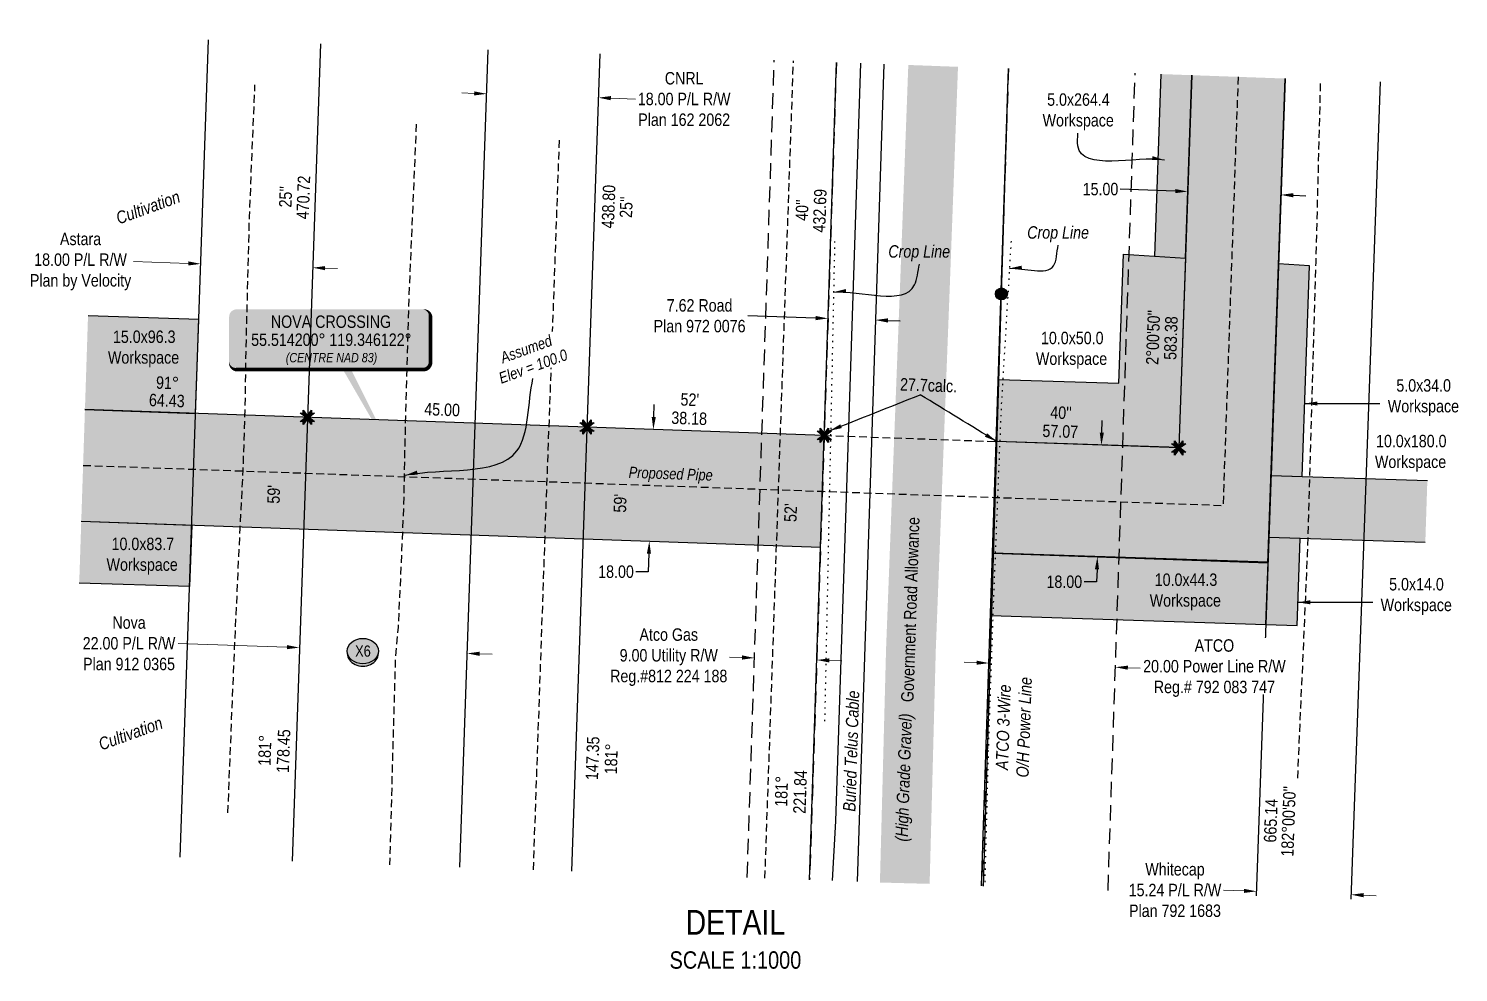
# Model space of a CAD drawing. Extents: x 348563 to 356787, y 6145683 to 6156014.
# Drawn here: x 351005 to 352155, y 6145697 to 6146456 of the extents above; entities that cross this region are included whole.
import ezdxf
from ezdxf.enums import TextEntityAlignment as Align

# ---------------------------------------------------------------- set-up
doc = ezdxf.new("R2010")
doc.units = 0
doc.header["$LTSCALE"] = 5
doc.header["$PDMODE"] = 34
doc.header["$PDSIZE"] = 0.03
for name, pattern in [('foc-FLOWLINE', [3.75, 2.5, -1.25]), ('foc-TIELINE', [1.875, 1.25, -0.625]), ('foc-TOPO', [1, 0.2, -0.8]), ('POWERLINE5', [7.8, 2.4, -0.6, 0.6, -0.6, 0.6, -0.6, 2.4]), ('UG_PIPE', [1.875, 1.25, -0.625])]:
    doc.linetypes.add(name, pattern=pattern)
doc.layers.get('Defpoints').update_dxf_attribs({"color": 9})
for name, color, linetype in [('AS-PIPE-UG', 44, 'UG_PIPE'), ('AS-POWER', 104, 'foc-POWER'), ('AS-POWER-EXISTING', 72, 'POWERLINE5'), ('AS-ROADS', 254, 'Continuous'), ('AS-TELEPHONE-T', 224, 'Continuous'), ('AS-TELUS', 224, 'foc-TEL'), ('C-RW', 13, 'Continuous'), ('DETAIL-T', 7, 'Continuous'), ('F-EZE', 190, 'foc-FLOWLINE'), ('F-RW', 190, 'Continuous'), ('L-BD', 7, 'Continuous'), ('L-MON', 1, 'Continuous'), ('L-ROAD-T', 7, 'Continuous'), ('L-SEC', 7, 'Continuous'), ('L-TIE', 7, 'foc-TIELINE'), ('L-TITLEDB', 4, 'Continuous'), ('L-TITLEDB-T', 4, 'Continuous'), ('P-CROSSINGS', 250, 'Continuous'), ('P-PROPOSED', 10, 'Continuous'), ('P-PROPOSED-H', 21, 'Continuous'), ('P-TEMP-BLUE', 146, 'Continuous'), ('P-TEMP-BLUE-T', 146, 'Continuous'), ('P-TEMP-BLUE2', 146, 'Continuous'), ('P-TXT', 4, 'Continuous'), ('T-GENERAL', 48, 'foc-TOPO')]:
    doc.layers.add(name, color=color, linetype=linetype)
for name, color, linetype, lineweight in [('C-RW-T', 13, 'Continuous', 9), ('F-EZE-T', 190, 'Continuous', 9), ('F-RW-T', 190, 'Continuous', 9), ('T-TEXT', 48, 'Continuous', 18)]:
    doc.layers.add(name, color=color, linetype=linetype, lineweight=lineweight)
doc.layers.add('P-TEMP-BLUE-H', color=7, linetype='Continuous', true_color=0x99e6ff)
doc.styles.add('80', font='ARIALN.TTF', dxfattribs={"height": 10})
doc.styles.add('80CG', font='ARIALN.TTF', dxfattribs={"height": 10})
doc.styles.add('80L', font='ARIALN.TTF', dxfattribs={"height": 10})
doc.styles.add('80LS', font='ARIALNI.TTF', dxfattribs={"height": 10})
doc.styles.add('Crossing', font='ARIALN.TTF', dxfattribs={"height": 10})
doc.styles.add('foc-LtypeFont', font='ARIALN.TTF', dxfattribs={"height": 7.35})
doc.linetypes.add('foc-POWER', pattern='A,6,-1,["P",foc-LtypeFont,S=0.2,R=0,X=-0.625,Y=-0.75],-1.24,4', length=12.24)
doc.linetypes.add('foc-POWER-NOLINE', pattern='A,0,-4,["P",foc-LtypeFont,S=0.2,R=0,X=-0.625,Y=-0.75],-8.24', length=12.24)
doc.linetypes.add('foc-TEL', pattern='A,2,-1,["T",foc-LtypeFont,S=0.2,R=0,X=-0.425,Y=-0.75],-1.24,8', length=12.24)
doc.dimstyles.new('Compass 5 000', dxfattribs={"dimscale": 5, "dimtxt": 9, "dimasz": 2, "dimexe": 0.2, "dimexo": 0.0625, "dimgap": 0.5, "dimtad": 0, "dimtih": 1, "dimtoh": 1, "dimzin": 0, "dimdsep": 46, "dimtxsty": '80CG', "dimcen": 0.1, "dimse1": 1, "dimse2": 1, "dimclrd": 256, "dimclrt": 256, "dimaunit": 1, "dimadec": 4, "dimazin": 0, "dimtfac": 0.06, "dimtofl": 0, "dimtmove": 0, "dimatfit": 1, "dimfxl": 0.2, "dimtolj": 1, "dimtzin": 0, "dimlwd": -1, "dimarcsym": 0})

# ---------------------------------------------------------------- blocks, each defined once
blk = doc.blocks.new('*D682')
at = {"layer": 'Defpoints', "color": 0, "transparency": 16777216}
for p in [(351143.9, 6146266.8), (351143.3, 6146247.5), (351233.2, 6146244.4)]:
    blk.add_point(p, dxfattribs=at)
at = {"layer": 'F-RW-T', "transparency": 16777216}
for p, q in [((351133.9, 6146267.2), (351089.9, 6146268.7)), ((351243.9, 6146263.4), (351253.8, 6146263))]:
    blk.add_line(p, q, dxfattribs=at)
for points in [[(351134, 6146268.8), (351133.9, 6146265.5), (351143.9, 6146266.8)], [(351243.9, 6146265), (351243.8, 6146261.7), (351233.9, 6146263.7)]]:
    blk.add_solid(points, dxfattribs=at)
at = {"layer": 'F-RW-T', "transparency": 16777216, "insert": (351047.2, 6146268.7), "char_height": 10, "attachment_point": 5, "style": '80CG', "bg_fill": 3, "box_fill_scale": 1.1, "bg_fill_color": 256, "bg_fill_true_color": 13158600, "bg_fill_transparency": 0}
blk.add_mtext('\\A1;Astara\\P18.00 P/L R/W\\PPlan by Velocity', dxfattribs=at)
blk = doc.blocks.new('*D683')
at = {"layer": 'Defpoints', "color": 0, "transparency": 16777216}
for p in [(351239.2, 6146417.2), (351374.1, 6146412.6), (351223.2, 6145958.1)]:
    blk.add_point(p, dxfattribs=at)
at = {"layer": 'F-RW-T', "transparency": 16777216}
for p, q in [((351213.2, 6145958.5), (351125.7, 6145961.5)), ((351368.1, 6145953.1), (351378.1, 6145952.8))]:
    blk.add_line(p, q, dxfattribs=at)
for points in [[(351213.3, 6145960.1), (351213.2, 6145956.8), (351223.2, 6145958.1)], [(351368.2, 6145954.8), (351368.1, 6145951.4), (351358.1, 6145953.4)]]:
    blk.add_solid(points, dxfattribs=at)
at = {"layer": 'F-RW-T', "transparency": 16777216, "insert": (351086.2, 6145961.5), "char_height": 10, "attachment_point": 5, "style": '80CG'}
blk.add_mtext('\\A1;Nova\\P22.00 P/L R/W\\PPlan 912 0365', dxfattribs=at)
blk = doc.blocks.new('*D684')
at = {"layer": 'C-RW-T', "transparency": 16777216}
for p, q in [((351363.8, 6146403.9), (351353.8, 6146404.3)), ((351473.7, 6146400.1), (351493.5, 6146399.4))]:
    blk.add_line(p, q, dxfattribs=at)
for points in [[(351363.8, 6146405.6), (351363.7, 6146402.3), (351373.8, 6146403.6)], [(351473.7, 6146401.8), (351473.6, 6146398.4), (351463.7, 6146400.5)]]:
    blk.add_solid(points, dxfattribs=at)
at = {"layer": 'Defpoints', "color": 0, "transparency": 16777216}
for p in [(351375.1, 6146443.3), (351465.1, 6146440.2), (351463.7, 6146400.5)]:
    blk.add_point(p, dxfattribs=at)
at = {"layer": 'C-RW-T', "transparency": 16777216, "insert": (351532.6, 6146399.4), "char_height": 10, "attachment_point": 5, "style": '80CG'}
blk.add_mtext('\\A1;CNRL\\P18.00 P/L R/W\\PPlan 162 2062', dxfattribs=at)
blk = doc.blocks.new('*D685')
at = {"layer": 'Defpoints', "color": 0, "transparency": 16777216}
for p in [(351589.1, 6145949.8), (351588, 6145916.3), (351638.2, 6145914.7)]:
    blk.add_point(p, dxfattribs=at)
at = {"layer": 'F-EZE-T', "transparency": 16777216}
for p, q in [((351579.1, 6145950.1), (351569.1, 6145950.4)), ((351649.3, 6145947.8), (351659.3, 6145947.4))]:
    blk.add_line(p, q, dxfattribs=at)
for points in [[(351579.2, 6145951.8), (351579.1, 6145948.4), (351589.1, 6145949.8)], [(351649.3, 6145949.4), (351649.2, 6145946.1), (351639.3, 6145948.1)]]:
    blk.add_solid(points, dxfattribs=at)
at = {"layer": 'F-EZE-T', "transparency": 16777216, "insert": (351520.2, 6145950.4), "char_height": 10, "attachment_point": 5, "style": '80CG'}
blk.add_mtext('\\A1;Atco Gas\\P9.00 Utility R/W\\PReg.#812 224 188', dxfattribs=at)
blk = doc.blocks.new('*D686')
at = {"layer": 'Defpoints', "color": 0, "transparency": 16777216}
for p in [(351993.5, 6145782.5), (352069.7, 6145779.7), (352069, 6145759.3)]:
    blk.add_point(p, dxfattribs=at)
at = {"layer": 'F-RW-T', "transparency": 16777216}
for p, q in [((351982.8, 6145762.4), (351966.4, 6145763)), ((352079, 6145758.9), (352089, 6145758.5))]:
    blk.add_line(p, q, dxfattribs=at)
for points in [[(351982.8, 6145764), (351982.7, 6145760.7), (351992.8, 6145762)], [(352079, 6145760.6), (352078.9, 6145757.2), (352069, 6145759.3)]]:
    blk.add_solid(points, dxfattribs=at)
at = {"layer": 'F-RW-T', "transparency": 16777216, "insert": (351927.3, 6145763), "char_height": 10, "attachment_point": 5, "style": '80CG'}
blk.add_mtext('\\A1;Whitecap\\P15.24 P/L R/W\\PPlan 792 1683', dxfattribs=at)
blk = doc.blocks.new('*D687')
at = {"layer": 'Defpoints', "color": 0, "transparency": 16777216}
for p in [(351648.7, 6146236), (351686.8, 6146234.7), (351648.3, 6146222.9)]:
    blk.add_point(p, dxfattribs=at)
at = {"layer": 'L-TITLEDB-T', "transparency": 16777216}
for p, q in [((351638.3, 6146223.2), (351583.8, 6146225)), ((351696.4, 6146221.3), (351706.4, 6146221))]:
    blk.add_line(p, q, dxfattribs=at)
for points in [[(351638.3, 6146224.9), (351638.2, 6146221.5), (351648.3, 6146222.9)], [(351696.5, 6146223), (351696.4, 6146219.6), (351686.4, 6146221.6)]]:
    blk.add_solid(points, dxfattribs=at)
at = {"layer": 'L-TITLEDB-T', "transparency": 16777216, "insert": (351545, 6146225), "char_height": 10, "attachment_point": 5, "style": '80CG'}
blk.add_mtext('\\A1;7.62 Road\\PPlan 972 0076', dxfattribs=at)
blk = doc.blocks.new('POWERPOLE')
h = blk.add_hatch(color=255)
edge = h.paths.add_edge_path()
edge.add_arc((0, 0), 0.96, 0, 360)
at = {"linetype": 'Continuous'}
for p, q in [((0.68, -0.68), (-0.68, 0.68)), ((-0.68, -0.68), (0.68, 0.68))]:
    blk.add_line(p, q, dxfattribs=at)
blk.add_circle((0, 0), 0.96, dxfattribs=at)
blk = doc.blocks.new('*D690')
at = {"layer": 'Defpoints', "color": 0, "transparency": 16777216}
for p in [(351879.4, 6145942.3), (351772.8, 6145797.3), (351874.5, 6145794)]:
    blk.add_point(p, dxfattribs=at)
at = {"layer": 'F-RW-T', "transparency": 16777216}
for p, q in [((351767.7, 6145946), (351757.7, 6145946.3)), ((351889.4, 6145941.9), (351899.4, 6145941.6))]:
    blk.add_line(p, q, dxfattribs=at)
for points in [[(351767.8, 6145947.6), (351767.7, 6145944.3), (351777.7, 6145945.6)], [(351889.5, 6145943.6), (351889.3, 6145940.3), (351879.4, 6145942.3)]]:
    blk.add_solid(points, dxfattribs=at)
at = {"layer": 'F-RW-T', "transparency": 16777216, "insert": (351959, 6145941.6), "char_height": 10, "attachment_point": 5, "style": '80CG', "bg_fill": 3, "box_fill_scale": 1.1, "bg_fill_color": 256, "bg_fill_true_color": 13158600, "bg_fill_transparency": 0}
blk.add_mtext('\\A1;ATCO\\P20.00 Power Line R/W\\PReg.# 792 083 747', dxfattribs=at)
blk = doc.blocks.new('TEMP')
h = blk.add_hatch(color=255)
h.dxf.hatch_style = 1
h.paths.add_polyline_path([(0, 0.25), (-0.67, 1.15), (-0.67, 0.67), (-1.15, 0.67), (-0.25, 0), (-1.15, -0.67), (-0.67, -0.67), (-0.67, -1.15), (0, -0.25), (0.67, -1.15), (0.67, -0.67), (1.15, -0.67), (0.25, 0), (1.15, 0.67), (0.67, 0.67), (0.67, 1.15)])
h.paths.add_polyline_path([(0.57, 0.85), (0.57, 0.57), (0.85, 0.57), (0.08, 0), (0.85, -0.57), (0.57, -0.57), (0.57, -0.85), (0, -0.08), (-0.57, -0.85), (-0.57, -0.57), (-0.85, -0.57), (-0.08, 0), (-0.85, 0.57), (-0.57, 0.57), (-0.57, 0.85), (0, 0.08)], flags=16)
h = blk.add_hatch(color=1)
h.dxf.hatch_style = 1
h.paths.add_polyline_path([(0, 0.08), (-0.57, 0.85), (-0.57, 0.57), (-0.85, 0.57), (-0.08, 0), (-0.85, -0.57), (-0.57, -0.57), (-0.57, -0.85), (0, -0.08), (0.57, -0.85), (0.57, -0.57), (0.85, -0.57), (0.08, 0), (0.85, 0.57), (0.57, 0.57), (0.57, 0.85)])
at = {"color": 1}
for p, q in [((-0.08, 0), (0.08, 0)), ((0, 0.08), (0, -0.08))]:
    blk.add_line(p, q, dxfattribs=at)
at = {"color": 255, "flags": 128}
blk.add_lwpolyline([(-0.25, 0), (-1.15, 0.67), (-0.67, 0.67), (-0.67, 1.15), (0, 0.25), (0.67, 1.15), (0.67, 0.67), (1.15, 0.67), (0.25, 0), (1.15, -0.67), (0.67, -0.67), (0.67, -1.15), (0, -0.25), (-0.67, -1.15), (-0.67, -0.67), (-1.15, -0.67)], close=True, dxfattribs=at)
at = {"color": 1, "flags": 128}
blk.add_lwpolyline([(-0.08, 0), (-0.85, 0.57), (-0.57, 0.57), (-0.57, 0.85), (0, 0.08), (0.57, 0.85), (0.57, 0.57), (0.85, 0.57), (0.08, 0), (0.85, -0.57), (0.57, -0.57), (0.57, -0.85), (0, -0.08), (-0.57, -0.85), (-0.57, -0.57), (-0.85, -0.57)], close=True, dxfattribs=at)
blk = doc.blocks.new('*D688')
at = {"layer": 'Defpoints', "color": 0, "transparency": 16777216}
for p in [(351865.2, 6146121), (351862, 6146031.1), (351864.9, 6146031)]:
    blk.add_point(p, dxfattribs=at)
at = {"layer": 'P-TXT', "transparency": 16777216}
for p, q in [((351868.4, 6146130.9), (351868.8, 6146140.9)), ((351864.6, 6146021), (351864.2, 6146011)), ((351864.2, 6146011), (351854.2, 6146011))]:
    blk.add_line(p, q, dxfattribs=at)
for points in [[(351866.8, 6146131), (351870.1, 6146130.9), (351868.1, 6146120.9)], [(351862.9, 6146021.1), (351866.2, 6146021), (351864.9, 6146031)]]:
    blk.add_solid(points, dxfattribs=at)
at = {"layer": 'P-TXT', "transparency": 16777216, "insert": (351838.3, 6146011), "char_height": 10, "attachment_point": 5, "style": '80CG'}
blk.add_mtext('\\A1;18.00', dxfattribs=at)
blk = doc.blocks.new('*D689')
at = {"layer": 'Defpoints', "color": 0, "transparency": 16777216}
for p in [(351937.6, 6146325), (351937.7, 6146329), (352012.6, 6146326.4)]:
    blk.add_point(p, dxfattribs=at)
at = {"layer": 'P-TXT', "transparency": 16777216}
for p, q in [((351927.6, 6146325.3), (351883.3, 6146326.9)), ((352022.5, 6146322), (352032.5, 6146321.6))]:
    blk.add_line(p, q, dxfattribs=at)
for points in [[(351927.6, 6146327), (351927.5, 6146323.7), (351937.6, 6146325)], [(352022.5, 6146323.7), (352022.4, 6146320.3), (352012.5, 6146322.3)]]:
    blk.add_solid(points, dxfattribs=at)
at = {"layer": 'P-TXT', "transparency": 16777216, "insert": (351867.4, 6146326.9), "char_height": 10, "attachment_point": 5, "style": '80CG'}
blk.add_mtext('\\A1;15.00', dxfattribs=at)
blk = doc.blocks.new('*D691')
at = {"layer": 'Defpoints', "color": 0, "transparency": 16777216}
for p in [(351480.7, 6146134.6), (351477.5, 6146044.6), (351504.6, 6146043.7)]:
    blk.add_point(p, dxfattribs=at)
at = {"layer": 'P-TXT', "transparency": 16777216}
for p, q in [((351508.1, 6146143.6), (351508.5, 6146153.6)), ((351504.3, 6146033.7), (351503.7, 6146019.1)), ((351503.7, 6146019.1), (351493.7, 6146019.1))]:
    blk.add_line(p, q, dxfattribs=at)
for points in [[(351506.5, 6146143.7), (351509.8, 6146143.5), (351507.8, 6146133.6)], [(351502.6, 6146033.8), (351505.9, 6146033.6), (351504.6, 6146043.7)]]:
    blk.add_solid(points, dxfattribs=at)
at = {"layer": 'P-TXT', "transparency": 16777216, "insert": (351477.8, 6146019.1), "char_height": 10, "attachment_point": 5, "style": '80CG'}
blk.add_mtext('\\A1;18.00', dxfattribs=at)
blk = doc.blocks.new('xing2')
h = blk.add_hatch(color=50)
h.dxf.hatch_style = 1
edge = h.paths.add_edge_path()
edge.add_ellipse((0, 0), major_axis=(-12.5, 0), ratio=0.816297, start_angle=0, end_angle=360)
h = blk.add_hatch(color=250)
h.dxf.hatch_style = 1
edge = h.paths.add_edge_path()
edge.add_ellipse((0, -2), major_axis=(-12.5, 0), ratio=0.816297, start_angle=0, end_angle=180)
edge.add_line((12.5, -2), (12.5, 0))
edge.add_ellipse((0, 0), major_axis=(-12.5, 0), ratio=0.816297, start_angle=0, end_angle=180, ccw=False)
edge.add_line((-12.5, 0), (-12.5, -2))
at = {"color": 250}
blk.add_ellipse((0, 0), major_axis=(-12.5, 0), ratio=0.816297, dxfattribs=at)
blk.add_ellipse((0, -2), major_axis=(-12.5, 0), ratio=0.816297, start_param=0, end_param=3.141593, dxfattribs=at)
at = {"color": 250, "style": 'Crossing'}
blk.add_attdef('CROSSING', text='', height=9, dxfattribs=at).set_placement((0.1, 0), align=Align.MIDDLE_CENTER)
at = {"color": 250, "style": 'Crossing', "flags": 1}
for tag, p in [('OWNER', (0.1, -12.5)), ('DESCRIPTION', (0.1, -25.8)), ('LOCATION', (0.1, -39.3)), ('DWG_REF', (0.1, -52.8))]:
    blk.add_attdef(tag, text='', height=9, dxfattribs=at).set_placement(p, align=Align.MIDDLE_CENTER)
blk = doc.blocks.new('*U692')
h = blk.add_hatch(color=255)
edge = h.paths.add_edge_path()
edge.add_line((-76, -24), (74, -24))
edge.add_arc((74, -18), 6, 270, 360)
edge.add_line((80, -18), (80, 18.5))
edge.add_arc((74, 18.5), 6, 0, 90)
edge.add_line((74, 24.5), (-76, 24.5))
edge.add_arc((-76, 18.5), 6, 90, 180)
edge.add_line((-82, 18.5), (-82, -18))
edge.add_arc((-76, -18), 6, 180, 270)
at = {"color": 14, "flags": 128}
blk.add_lwpolyline([(-76, -24, 3, 3, 0), (74, -24, 3, 3, 0.414214), (80, -18, 3, 3, 0), (80, 18.5, 3, 0, 0.414214), (74, 24.5, 0, 0, 0), (-76, 24.5, 0, 0, 0.414214), (-82, 18.5, 0, 0, 0), (-82, -18, 0, 3, 0.414214)], format="xyseb", close=True, dxfattribs=at)
blk.add_lwpolyline([(58.2, -108.1, 0, 7.5, 0), (0, 0, 0, 0, 0)], format="xyseb", dxfattribs=at)
at = {"color": 14, "insert": (-36.8, -10.6), "char_height": 7.5, "attachment_point": 1, "style": '80L'}
blk.add_mtext_dynamic_manual_height_columns('\\pi0.40073;{\\fArial Narrow|b0|i1|c0|p34;(CENTRE NAD 83)}', width=73.075, gutter_width=45, heights=[0], dxfattribs=at)
at = {"color": 14, "style": '80'}
for p in [(-36, 9.6), (-64.1, -4.1)]:
    blk.add_attdef('ENTER_TEXT_001', p, '', height=10, dxfattribs=at)

msp = doc.modelspace()

# ---------------------------------------------------------------- hatches: boundary and pattern name
at = {"layer": 'P-PROPOSED-H'}
h = msp.add_hatch(color=256, dxfattribs=at)
h.dxf.hatch_style = 1
h.paths.add_polyline_path([(352015.783, 6146415.895), (351940.85, 6146418.589), (351930.31, 6146118.755), (351783.843, 6146123.904), (351780.894, 6146033.975), (352002.083, 6146026.199)])
h = msp.add_hatch(color=256, dxfattribs=at)
h.dxf.hatch_style = 1
h.paths.add_polyline_path([(351645.2, 6146128.778), (351050.737, 6146149.675), (351047.777, 6146059.747), (351642.251, 6146038.849)])
at = {"layer": 'P-TEMP-BLUE-H'}
h = msp.add_hatch(color=256, dxfattribs=at)
h.dxf.hatch_style = 1
h.paths.add_polyline_path([(351940.935, 6146418.586), (351915.957, 6146419.485), (351910.809, 6146273.045), (351935.764, 6146271.502)])
h = msp.add_hatch(color=256, dxfattribs=at)
h.dxf.hatch_style = 1
h.paths.add_polyline_path([(351935.764, 6146271.502), (351910.809, 6146273.045), (351885.854, 6146274.588), (351882.202, 6146170.693), (351785.481, 6146173.864), (351783.843, 6146123.904), (351930.407, 6146119.099)])
h = msp.add_hatch(color=256, dxfattribs=at)
h.dxf.hatch_style = 1
h.paths.add_polyline_path([(352035.584, 6146265.33), (352010.629, 6146266.873), (352004.645, 6146096.659), (352029.625, 6146095.84)])
h = msp.add_hatch(color=256, dxfattribs=at)
h.dxf.hatch_style = 1
h.paths.add_polyline_path([(351142.378, 6146222.027), (351053.214, 6146224.961), (351050.737, 6146149.675), (351139.755, 6146146.546)])
h = msp.add_hatch(color=256, dxfattribs=at)
h.dxf.hatch_style = 1
h.paths.add_polyline_path([(352130.229, 6146092.542), (352004.645, 6146096.659), (352002.889, 6146046.703), (352027.869, 6146045.884), (352128.592, 6146042.582)])
h = msp.add_hatch(color=256, dxfattribs=at)
h.dxf.hatch_style = 1
h.paths.add_polyline_path([(351136.63, 6146056.623), (351047.777, 6146059.747), (351046.141, 6146010.034), (351134.91, 6146007.112)])
h = msp.add_hatch(color=256, dxfattribs=at)
h.dxf.hatch_style = 1
h.paths.add_polyline_path([(352027.869, 6146045.884), (352002.889, 6146046.703), (352000.43, 6145976.763), (352025.41, 6145975.945)])
h = msp.add_hatch(color=256, dxfattribs=at)
h.dxf.hatch_style = 1
h.paths.add_polyline_path([(352002.186, 6146026.72), (351780.895, 6146033.975), (351779.257, 6145984.014), (352000.43, 6145976.763)])

# ---------------------------------------------------------------- linework, layer by layer
at = {"layer": 'AS-PIPE-UG', "flags": 128}
for points in [[(351597.567, 6145772.596), (351620.483, 6146430.11)], [(351049.358, 6146104.708), (351643.832, 6146083.809), (351782.475, 6146078.935), (351966.197, 6146072.477), (351978.316, 6146417.212)], [(351165.682, 6145825.021), (351170.687, 6145948.476), (351175.537, 6146053.816), (351177.987, 6146100.936), (351179.592, 6146150.311), (351180.357, 6146198.601), (351183.042, 6146304.516), (351187.467, 6146410.766)], [(352025.982, 6145852.961), (352033.937, 6146032.991), (352040.722, 6146267.986), (352044.476, 6146414.863)], [(351317.132, 6146379.151), (351311.157, 6146239.771), (351307.917, 6146122.116), (351306.907, 6146070.911), (351302.637, 6145974.436), (351300.322, 6145950.666), (351295.675, 6145783.453)], [(351411.39, 6145779.292), (351421.737, 6146075.036), (351426.827, 6146212.856), (351432.417, 6146368.411)]]:
    msp.add_lwpolyline(points, dxfattribs=at)
at = {"layer": 'AS-POWER', "linetype": 'foc-POWER-NOLINE', "flags": 128}
msp.add_lwpolyline([(351773.384, 6145766.274), (351787.737, 6146242.636), (351793.412, 6146423.891)], dxfattribs=at)
at = {"layer": 'AS-ROADS', "const_width": 39.99, "flags": 128}
msp.add_lwpolyline([(351710.01, 6145768.553), (351714.942, 6145956.421), (351726.132, 6146247.071), (351732.829, 6146426.07)], dxfattribs=at)
at = {"layer": 'AS-TELUS', "flags": 128}
msp.add_lwpolyline([(351651.96, 6145770.64), (351654.528, 6145818.507), (351674.8, 6146428.157)], dxfattribs=at)
at = {"layer": 'C-RW', "flags": 128}
for points in [[(351352.146, 6145781.422), (351374.993, 6146438.938)], [(351464.912, 6146435.705), (351442.065, 6145778.188)]]:
    msp.add_lwpolyline(points, dxfattribs=at)
at = {"layer": 'F-EZE', "flags": 128}
for points in [[(351583.291, 6145773.11), (351605.057, 6146430.665)], [(351655.04, 6146428.868), (351633.479, 6145771.305)], [(351793.375, 6146423.893), (351771.737, 6145766.333)], [(351873.458, 6145762.675), (351895.224, 6146420.23)]]:
    msp.add_lwpolyline(points, dxfattribs=at)
at = {"layer": 'F-RW', "flags": 128}
for points in [[(351127.349, 6145789.506), (351150.196, 6146447.023)], [(351240.115, 6146443.789), (351217.268, 6145786.273)], [(351240.115, 6146443.789), (351217.268, 6145786.273)], [(351352.146, 6145781.422), (351374.993, 6146438.938)], [(352015.783, 6146415.895), (351992.669, 6145758.388)], [(352068.841, 6145755.649), (352092.485, 6146413.136)]]:
    msp.add_lwpolyline(points, dxfattribs=at)
at = {"layer": 'L-SEC'}
for p, q in [((351693.169, 6146427.496), (351671.608, 6145769.934)), ((351771.784, 6145766.331), (351793.412, 6146423.891))]:
    msp.add_line(p, q, dxfattribs=at)
at = {"layer": 'L-TIE'}
msp.add_line((351645.2, 6146128.778), (351783.843, 6146123.904), dxfattribs=at)
at = {"layer": 'L-TITLEDB', "flags": 128}
msp.add_lwpolyline([(351633.479, 6145771.305), (351655.04, 6146428.868)], dxfattribs=at)
at = {"layer": 'P-PROPOSED', "flags": 128}
for points in [[(351940.85, 6146418.589), (351930.31, 6146118.755), (351783.843, 6146123.904), (351780.894, 6146033.975), (352002.083, 6146026.199), (352015.783, 6146415.895)], [(351047.777, 6146059.747), (351642.251, 6146038.849), (351645.2, 6146128.778), (351050.737, 6146149.675)]]:
    msp.add_lwpolyline(points, dxfattribs=at)
at = {"layer": 'P-TEMP-BLUE', "flags": 128}
msp.add_lwpolyline([(351047.777, 6146059.747), (351136.63, 6146056.623), (351134.91, 6146007.112), (351046.141, 6146010.034)], dxfattribs=at)
at = {"layer": 'P-TEMP-BLUE2', "flags": 128}
for points in [[(351915.957, 6146419.485), (351910.809, 6146273.045), (351935.764, 6146271.502), (351940.935, 6146418.586)], [(352128.592, 6146042.582), (352002.889, 6146046.703), (352004.645, 6146096.659), (352130.229, 6146092.542)]]:
    msp.add_lwpolyline(points, dxfattribs=at)
msp.add_lwpolyline([(351785.481, 6146173.864), (351882.202, 6146170.693), (351885.854, 6146274.588), (351935.764, 6146271.502), (351930.407, 6146119.099), (351783.843, 6146123.904)], close=True, dxfattribs=at)
at = {"layer": 'P-TEMP-BLUE2'}
msp.add_lwpolyline([(352010.629, 6146266.873), (352004.645, 6146096.659), (352029.625, 6146095.84), (352035.584, 6146265.33)], close=True, dxfattribs=at)
at = {"layer": 'T-GENERAL', "flags": 128}
for points in [[(351653.602, 6146284.886), (351645.522, 6145898.266)], [(351795.457, 6146284.951), (351787.527, 6146152.251), (351781.317, 6145997.801), (351777.582, 6145890.911), (351774.208, 6145766.244)]]:
    msp.add_lwpolyline(points, dxfattribs=at)

# ---------------------------------------------------------------- block references
at = {"layer": 'AS-POWER-EXISTING', "xscale": 4.998716849999971, "yscale": 4.998716849999971, "zscale": 4.998716849999971}
msp.add_blockref('POWERPOLE', (351787.737, 6146242.636), dxfattribs=at)
at = {"layer": 'L-MON', "xscale": 4.998716849999971, "yscale": 4.998716849999971, "zscale": 4.998716849999971}
for p in [(351229.676, 6146143.385), (351454.48, 6146135.482), (351645.2, 6146128.778), (351930.31, 6146118.755)]:
    msp.add_blockref('TEMP', p, dxfattribs=at)
at = {"layer": 'P-CROSSINGS', "color": 3, "xscale": 0.99974337, "yscale": 0.99974337, "zscale": 0.99974337}
msp.add_blockref('xing2', (351274.209, 6145955.292), dxfattribs=at).add_auto_attribs({'CROSSING': 'X6'})

# ---------------------------------------------------------------- texts
at = {"layer": 'AS-POWER', "insert": (351782.87, 6145853.784), "char_height": 9.99743, "attachment_point": 1, "rotation": 88.115307, "style": '80L'}
msp.add_mtext_dynamic_manual_height_columns('\\pi6.083;{\\fArial Narrow|b0|i1|c0|p34;ATCO 3-Wire \\P\\pi0.54551;O/H Power Line}', width=80.59312, gutter_width=49.95, heights=[0], dxfattribs=at)
at = {"layer": 'AS-TELEPHONE-T', "insert": (351660.303, 6145826.008), "char_height": 9.99741, "attachment_point": 1, "rotation": 88.119677, "style": '80L'}
msp.add_mtext_dynamic_manual_height_columns('\\pi0.32342;{\\fArial Narrow|b0|i1|c0|p34;Buried Telus Cable}', width=97.25889, gutter_width=49.999, heights=[0], dxfattribs=at)
at = {"layer": 'DETAIL-T', "color": 3, "insert": (351573.817, 6145723.302), "char_height": 19.97128, "width": 190.03582, "attachment_point": 5, "style": '80CG', "bg_fill": 3, "box_fill_scale": 1.15, "bg_fill_color": 256, "bg_fill_true_color": 256, "bg_fill_transparency": 0}
msp.add_mtext('DETAIL\\P{\\H0.7x;SCALE 1:1000}', dxfattribs=at)
at = {"layer": 'L-BD', "style": '80L'}
for s, height, rotation, p in [('470.72', 9.9974, 88.0099, (351226.318, 6146320.233)), ("25''", 9.9974, 88.0099, (351212.08, 6146320.727)), ('438.80', 9.9974, 88.0099, (351471.725, 6146312.844)), ('432.69', 9.9974, 88.122, (351641.624, 6146309.521)), ("25''", 9.9974, 88.0099, (351485.963, 6146312.349)), ("40''", 9.9974, 88.122, (351627.385, 6146309.988)), ("2°00'50''", 9.9974, 87.9866, (351909.676, 6146207.628)), ('583.38', 9.9974, 87.9866, (351923.913, 6146207.127)), ('91°', 9.9974, 357.9866, (351117.083, 6146171.102)), ('27.7calc.', 9.9974, 357.9866, (351729.177, 6146169.348)), ('64.43', 9.9974, 357.9866, (351116.582, 6146156.864)), ('45.00', 9.9974, 357.9866, (351337.977, 6146149.581)), ("52'", 9.9974, 357.9866, (351537.166, 6146157.584)), ("40''", 9.9974, 357.9866, (351835.614, 6146147.093)), ('38.18', 9.9974, 357.9866, (351536.64, 6146142.597)), ('57.07', 9.9974, 357.9866, (351835.087, 6146132.106)), ("59'", 9.9974, 88.0099, (351202.513, 6146081.374)), ("59'", 9.9974, 88.0099, (351481.072, 6146074.156)), ("52'", 9.9974, 88.122, (351618.156, 6146066.65)), ('178.45', 9.9974, 88.0099, (351210.343, 6145874.872)), ('181°', 9.9974, 88.0099, (351195.356, 6145875.393)), ('147.35', 9.9974, 88.0099, (351458.904, 6145869.049)), ('181°', 9.9974, 88.0099, (351473.891, 6145868.528)), ('181°', 9.9974, 88.122, (351610.805, 6145842.468)), ('221.84', 9.9974, 88.122, (351625.793, 6145841.977)), ("182°00'50''", 9.99743, 87.9866, (352018.533, 6145818.302)), ('665.14', 9.9974, 87.9866, (352004.296, 6145818.802))]:
    msp.add_text(s, height=height, rotation=rotation, dxfattribs=at).set_placement(p, align=Align.MIDDLE)
at = {"layer": 'L-ROAD-T', "style": '80L'}
msp.add_text('Government Road Allowance', height=9.9948, rotation=88.113972, dxfattribs=at).set_placement((351714.452, 6145988.668), align=Align.MIDDLE_CENTER)
at = {"layer": 'P-TEMP-BLUE-T', "char_height": 9.99484, "attachment_point": 1, "style": '80L'}
for s, insert in [('\\pi4.2286;5.0x264.4\\P\\pi0.56063;Workspace', (351820.278, 6146403.979)), ('\\pi4.6138;10.0x50.0\\P\\pi0.56063;Workspace', (351814.922, 6146212.189)), ('\\pi7.4125;5.0x34.0\\P\\pi0.56063;Workspace', (352097.891, 6146173.996)), ('\\pi1.4299;10.0x180.0\\P\\pi0.56063;Workspace', (352087.54, 6146129.238)), ('\\pi4.6036;10.0x83.7\\P\\pi0.56063;Workspace', (351067.571, 6146046.514)), ('\\pi7.4125;5.0x14.0\\P\\pi0.56063;Workspace', (352092.113, 6146014.08))]:
    msp.add_mtext_dynamic_manual_height_columns(s, width=57.73597, gutter_width=50, heights=[0], dxfattribs=dict(at, insert=insert))
at = {"layer": 'T-TEXT', "style": '80LS'}
for s, height, rotation, p in [('Cultivation', 9.99496, 20, (351087.386, 6145889.054)), ('(High Grade Gravel)', 9.9948, 88.113972, (351709.089, 6145853.586))]:
    msp.add_text(s, height=height, rotation=rotation, dxfattribs=at).set_placement(p, align=Align.MIDDLE_CENTER)
at = {"layer": 'T-TEXT', "char_height": 9.9974, "width": 49.46657, "attachment_point": 2, "style": '80LS'}
for insert in [(351833.286, 6146297.071), (351721.611, 6146281.797)]:
    msp.add_mtext('Crop Line', dxfattribs=dict(at, insert=insert))
at = {"layer": 'T-TEXT', "insert": (351480.218, 6146103.959), "char_height": 8.99769, "attachment_point": 1, "rotation": 357.986641, "style": '80L'}
msp.add_mtext_dynamic_manual_height_columns('\\pi7.9587;{\\fArial Narrow|b0|i1|c0|p34;Proposed Pipe}', width=82.78026, gutter_width=45, heights=[0], dxfattribs=at)

# ---------------------------------------------------------------- dimensions: what is measured, and where the dimension line sits
at = {"layer": 'C-RW-T'}
dim = msp.add_linear_dim(base=(351463.687, 6146400.462), p1=(351375.145, 6146443.323), p2=(351465.068, 6146440.199), angle=358.009897, text='CNRL\\P18.00 P/L R/W\\PPlan 162 2062', dimstyle='Compass 5 000', dxfattribs=at)
dim.commit()
dim.dimension.update_dxf_attribs({"geometry": '*D684', "text_midpoint": (351532.614, 6146399.425), "dimtype": 161})
at = {"layer": 'F-EZE-T'}
dim = msp.add_linear_dim(base=(351589.139, 6145949.77), p1=(351638.179, 6145914.667), p2=(351588.032, 6145916.327), angle=178.104168, text='Atco Gas\\P9.00 Utility R/W\\PReg.#812 224 188', dimstyle='Compass 5 000', dxfattribs=at)
dim.commit()
dim.dimension.update_dxf_attribs({"geometry": '*D685', "text_midpoint": (351520.21, 6145950.432), "dimtype": 161})
at = {"layer": 'F-RW-T'}
dim = msp.add_linear_dim(base=(352068.971, 6145759.261), p1=(351993.515, 6145782.461), p2=(352069.707, 6145779.721), angle=357.940441, text='Whitecap\\P15.24 P/L R/W\\PPlan 792 1683', dimstyle='Compass 5 000', dxfattribs=at)
dim.commit()
dim.dimension.update_dxf_attribs({"geometry": '*D686', "text_midpoint": (351927.276, 6145762.951), "dimtype": 161})
at = {"layer": 'L-TITLEDB-T'}
dim = msp.add_linear_dim(base=(351648.285, 6146222.876), p1=(351686.848, 6146234.717), p2=(351648.715, 6146235.967), angle=178.121976, text='7.62 Road\\PPlan 972 0076', dimstyle='Compass 5 000', dxfattribs=at)
dim.commit()
dim.dimension.update_dxf_attribs({"geometry": '*D687', "text_midpoint": (351545.022, 6146224.992), "dimtype": 161})
at = {"layer": 'P-TXT'}
for base, p1, p2, angle, text, picture, middle in [((351937.559, 6146324.974), (352012.636, 6146326.392), (351937.702, 6146329.026), 177.986641, '15.00', '*D689', (351867.365, 6146326.882)), ((351504.613, 6146043.687), (351480.701, 6146134.56), (351477.54, 6146044.639), 267.986641, '18.00', '*D691', (351477.81, 6146019.096))]:
    dim = msp.add_linear_dim(base=base, p1=p1, p2=p2, angle=angle, text=text, dimstyle='Compass 5 000', dxfattribs=at)
    dim.commit()
    dim.dimension.update_dxf_attribs({"geometry": picture, "text_midpoint": middle, "dimtype": 161})

# ---------------------------------------------------------------- leaders
at = {"layer": 'L-BD', "path_type": 1}
for points in [[(351308.237, 6146096.682), (351398.007, 6146116.265), (351411.008, 6146174.672)], [(351649.473, 6146132.513), (351722.449, 6146161.5)], [(351783.843, 6146123.904), (351722.449, 6146161.5)]]:
    msp.add_leader(points, dimstyle='Compass 5 000', override={"dimgap": 0.5, "dimtad": 0}, dxfattribs=at)
at = {"layer": 'P-TEMP-BLUE-T', "path_type": 1}
for points in [[(351918.83, 6146350.248), (351849.246, 6146361.666), (351849.073, 6146372.046)], [(352031.84, 6146154.455), (352092.078, 6146154.455)], [(352026.063, 6145994.539), (352086.301, 6145994.539)]]:
    msp.add_leader(points, dimstyle='Compass 5 000', override={"dimgap": 0.5, "dimtad": 0}, dxfattribs=at)
at = {"layer": 'T-TEXT', "path_type": 1}
for points in [[(351794.155, 6146263.176), (351829.621, 6146265.104), (351833.423, 6146281.726)], [(351652.749, 6146244.062), (351717.946, 6146249.83), (351721.748, 6146266.451)]]:
    msp.add_leader(points, dimstyle='Compass 5 000', override={"dimgap": 0.5, "dimtad": 0}, dxfattribs=at)

# ---------------------------------------------------------------- next in the draw order: dimensions: what is measured, and where the dimension line sits
at = {"layer": 'F-RW-T'}
for base, p1, p2, angle, text, picture, middle in [((351143.935, 6146266.833), (351233.185, 6146244.356), (351143.262, 6146247.48), 178.009897, 'Astara\\P18.00 P/L R/W\\PPlan by Velocity', '*D682', (351047.178, 6146268.709)), ((351879.402, 6145942.265), (351772.803, 6145797.33), (351874.494, 6145793.964), 358.104143, 'ATCO\\P20.00 Power Line R/W\\PReg.# 792 083 747', '*D690', (351958.986, 6145941.603))]:
    dim = msp.add_linear_dim(base=base, p1=p1, p2=p2, angle=angle, text=text, dimstyle='Compass 5 000', override={"dimtfill": 1}, dxfattribs=at)
    dim.commit()
    dim.dimension.update_dxf_attribs({"geometry": picture, "text_midpoint": middle, "dimtype": 161})

# ---------------------------------------------------------------- next in the draw order: linework, layer by layer
at = {"layer": 'P-TEMP-BLUE', "flags": 128}
msp.add_lwpolyline([(351050.737, 6146149.675), (351139.755, 6146146.546), (351142.378, 6146222.027), (351053.214, 6146224.961)], dxfattribs=at)
at = {"layer": 'P-TEMP-BLUE2', "flags": 128}
for points in [[(352025.41, 6145975.945), (352027.869, 6146045.884), (352002.889, 6146046.703), (352000.43, 6145976.763)], [(352002.186, 6146026.72), (351780.895, 6146033.975), (351779.257, 6145984.014), (352000.43, 6145976.763)]]:
    msp.add_lwpolyline(points, close=True, dxfattribs=at)

# ---------------------------------------------------------------- next in the draw order: block references
ref = msp.add_blockref('*U692', (351248.673, 6146205.711), dxfattribs=dict(xscale=0.99974337, yscale=0.99974337, zscale=0.99974337))
ref.add_attrib('ENTER_TEXT_001', '55.514200%%D 119.346122%%D', (351184.406, 6146200.777), dxfattribs={"color": 14, "height": 9.99743, "style": '80'})
ref.add_attrib('ENTER_TEXT_001', 'NOVA CROSSING', (351200.234, 6146215.296), dxfattribs={"color": 14, "height": 9.99743, "style": '80'})

# ---------------------------------------------------------------- next in the draw order: texts
at = {"layer": 'P-TEMP-BLUE-T', "char_height": 9.99484, "attachment_point": 1, "style": '80L'}
for s, insert in [('\\pi4.6036;15.0x96.3\\P\\pi0.56063;Workspace', (351068.668, 6146213.173)), ('\\pi4.6036;10.0x44.3\\P\\pi0.56063;Workspace', (351906.401, 6146017.708))]:
    msp.add_mtext_dynamic_manual_height_columns(s, width=57.73597, gutter_width=50, heights=[0], dxfattribs=dict(at, insert=insert))
at = {"layer": 'T-TEXT', "style": '80LS'}
msp.add_text('Cultivation', height=9.99496, rotation=20, dxfattribs=at).set_placement((351101.415, 6146312.291), align=Align.MIDDLE_CENTER)

# ---------------------------------------------------------------- next in the draw order: dimensions: what is measured, and where the dimension line sits
at = {"layer": 'F-RW-T'}
dim = msp.add_linear_dim(base=(351223.239, 6145958.135), p1=(351374.076, 6146412.559), p2=(351239.193, 6146417.246), angle=178.009897, text='Nova\\P22.00 P/L R/W\\PPlan 912 0365', dimstyle='Compass 5 000', dxfattribs=at)
dim.commit()
dim.dimension.update_dxf_attribs({"geometry": '*D683', "text_midpoint": (351086.18, 6145961.523), "dimtype": 161})
at = {"layer": 'P-TXT'}
dim = msp.add_linear_dim(base=(351864.932, 6146031.02), p1=(351865.168, 6146121.045), p2=(351862.007, 6146031.123), angle=267.986641, text='18.00', dimstyle='Compass 5 000', dxfattribs=at)
dim.commit()
dim.dimension.update_dxf_attribs({"geometry": '*D688', "text_midpoint": (351838.292, 6146011.033), "dimtype": 161})

# ---------------------------------------------------------------- next in the draw order: texts
at = {"layer": 'L-BD', "insert": (351373.249, 6146191.323), "char_height": 8.99769, "attachment_point": 1, "rotation": 20, "style": '80L', "bg_fill": 3, "box_fill_scale": 1.15, "bg_fill_color": 256, "bg_fill_true_color": 256, "bg_fill_transparency": 0}
msp.add_mtext_dynamic_manual_height_columns('\\pi11.248;{\\fArial Narrow|b0|i1|c0|p34;Assumed\\P\\pi4.3831;Elev = 100.0}', width=65.96849, gutter_width=45, heights=[0], dxfattribs=at)

doc.saveas('drawing.dxf')
